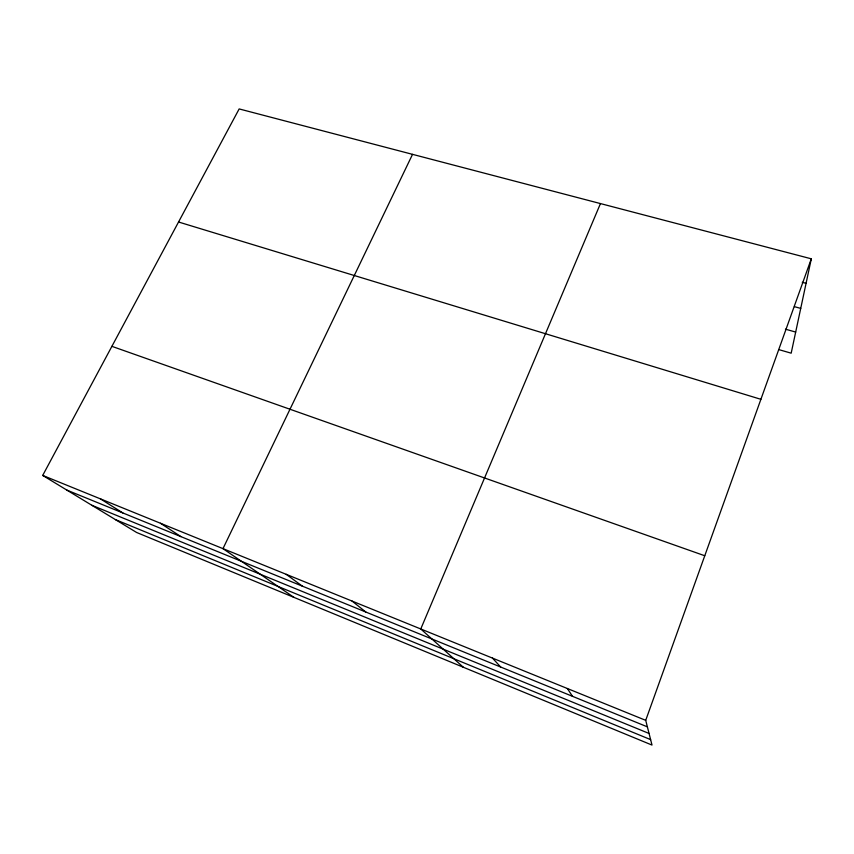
<?xml version="1.0" encoding="UTF-8"?>
<svg xmlns="http://www.w3.org/2000/svg" width="854" height="854" viewBox="0 0 854 854"><rect width="100%" height="100%" fill="white"/><g stroke="black" fill="none" stroke-linecap="round" stroke-linejoin="round"><path stroke-width="1.28" d="M811.3 258.815L645.72 720.338L652.008 745.072L136.608 532.48L42.7 475.422L239.163 108.928L811.3 258.815L791.178 353.182L778.613 349.553M600.458 203.572L420.766 628.971L463.359 667.262M412.535 154.35L222.979 548.642L293.957 597.384M802.248 282.29L806.069 283.325M794.401 306.65L800.732 308.401M785.424 329.164L795.682 332.067M178.55 222.008L760.893 399.309M111.895 346.34L704.764 555.751M42.7 475.422L645.72 720.338M66.89 490.121L647.375 726.85M91.784 505.248L649.051 733.458M115.418 519.606L650.62 739.617M100.398 498.853L122.827 512.934M160.445 523.246L180.952 536.643M286.197 574.315L302.391 586.164M352.072 601.077L365.843 612.04M492.47 658.092L500.711 667.049M567.376 688.527L572.479 696.309"/></g></svg>
